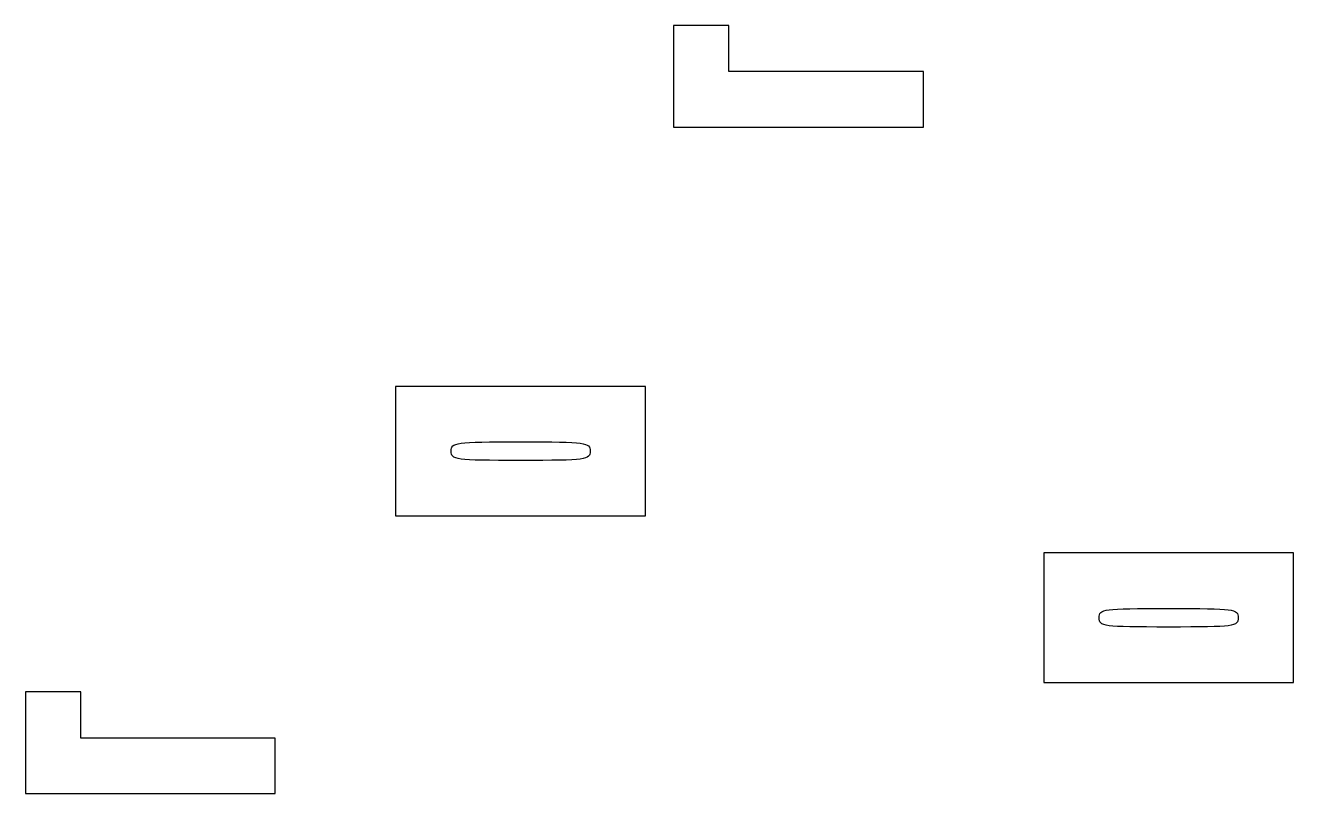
# Model space of a CAD drawing. Extents: x 3.8 to 84.4, y 0.4 to 40.3.
# Drawn here: x 22.98 to 39.46, y 17.09 to 27.07 of the extents above; entities that cross this region are included whole.
import ezdxf

# ---------------------------------------------------------------- set-up
doc = ezdxf.new("R2010")
doc.units = 0
doc.layers.get('0').update_dxf_attribs({"linetype": 'CONTINUOUS'})

msp = doc.modelspace()

# ---------------------------------------------------------------- linework, layer by layer
at = {"color": 7}
for p, q in [((31.758842, 27.06909), (31.397988, 27.06909)), ((31.397988, 27.06909), (31.397988, 26.407526)), ((32.119692, 27.06909), (31.758842, 27.06909)), ((32.119692, 26.768381), (32.119692, 27.06909)), ((32.119692, 26.467671), (32.119692, 26.768381)), ((31.397988, 26.407526), (31.397988, 25.745967)), ((33.382675, 26.467671), (32.119692, 26.467671)), ((34.645658, 26.467671), (33.382675, 26.467671)), ((34.645658, 26.106817), (34.645658, 26.467671)), ((34.645658, 25.745967), (34.645658, 26.106817)), ((31.397988, 25.745967), (33.021823, 25.745967)), ((33.021823, 25.745967), (34.645658, 25.745967)), ((29.413301, 22.378013), (27.789468, 22.378013)), ((27.789468, 22.378013), (27.789468, 21.536026)), ((31.037136, 22.378013), (29.413301, 22.378013)), ((31.037136, 21.536026), (31.037136, 22.378013)), ((27.789468, 21.536026), (27.789468, 20.694037)), ((31.037136, 20.694037), (31.037136, 21.536026)), ((29.413301, 21.415741), (29.413301, 21.415741)), ((27.789468, 20.694037), (29.413301, 20.694037)), ((29.413301, 20.694037), (31.037136, 20.694037)), ((37.833184, 20.212901), (36.209351, 20.212901)), ((36.209351, 20.212901), (36.209351, 19.370911)), ((39.457019, 20.212901), (37.833184, 20.212901)), ((39.457019, 19.370911), (39.457019, 20.212901)), ((36.209351, 19.370911), (36.209351, 18.528929)), ((39.457019, 18.528929), (39.457019, 19.370911)), ((37.833184, 19.250627), (37.833184, 19.250627)), ((36.209351, 18.528929), (37.833184, 18.528929)), ((37.833184, 18.528929), (39.457019, 18.528929)), ((23.338957, 18.408645), (22.978104, 18.408645)), ((22.978104, 18.408645), (22.978104, 17.747082)), ((23.699809, 18.408645), (23.338957, 18.408645)), ((23.699809, 18.107935), (23.699809, 18.408645)), ((23.699809, 17.807225), (23.699809, 18.107935)), ((24.962792, 17.807225), (23.699809, 17.807225)), ((26.225775, 17.807225), (24.962792, 17.807225)), ((26.225775, 17.446372), (26.225775, 17.807225)), ((22.978104, 17.747082), (22.978104, 17.08552)), ((26.225775, 17.08552), (26.225775, 17.446372)), ((22.978104, 17.08552), (24.60194, 17.08552)), ((24.60194, 17.08552), (26.225775, 17.08552))]:
    msp.add_line(p, q, dxfattribs=at)
for points in [[(28.511172, 21.536026), (28.511172, 21.650963), (28.551267, 21.656309), (29.413301, 21.656309)], [(29.413301, 21.656309), (30.275337, 21.656309), (30.315432, 21.650965), (30.315432, 21.536026)], [(29.413301, 21.415741), (28.551267, 21.415741), (28.511172, 21.421086), (28.511172, 21.536026)], [(30.315432, 21.536026), (30.315432, 21.421087), (30.275337, 21.415741), (29.413301, 21.415741)], [(36.931055, 19.370911), (36.931055, 19.485848), (36.97115, 19.491195), (37.833184, 19.491195)], [(37.833184, 19.491195), (38.69522, 19.491195), (38.735315, 19.485843), (38.735315, 19.370911)], [(37.833184, 19.250627), (36.97115, 19.250627), (36.931055, 19.255979), (36.931055, 19.370911)], [(38.735315, 19.370911), (38.735315, 19.255974), (38.69522, 19.250627), (37.833184, 19.250627)]]:
    msp.add_open_spline(points, degree=3, dxfattribs=at)

doc.saveas('drawing.dxf')
